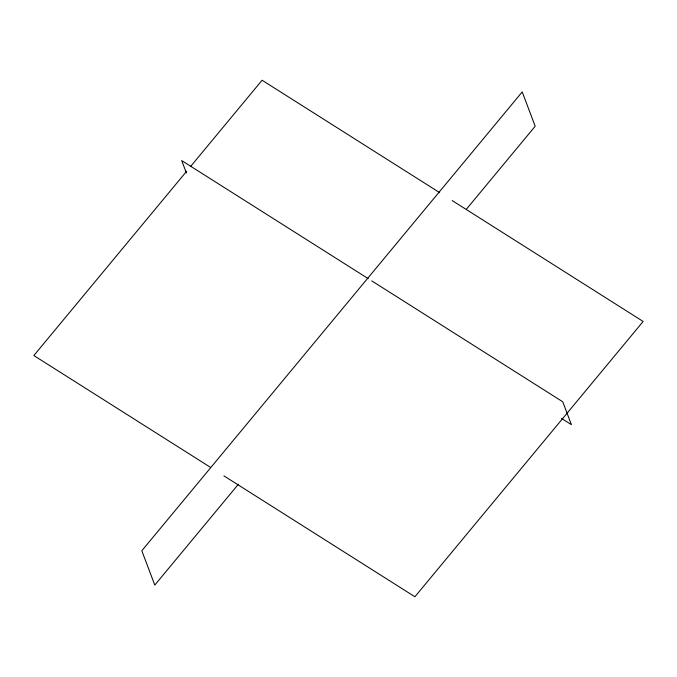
<?xml version="1.0" encoding="UTF-8"?>
<svg xmlns="http://www.w3.org/2000/svg" width="677" height="677" viewBox="0 0 677 677"><rect width="100%" height="100%" fill="white"/><g stroke="black" fill="none" stroke-linecap="round" stroke-linejoin="round"><path stroke-width="1.02" d="M186.683 171.196L33.85 355.543L210.547 467.392M190.728 166.322L262.092 80.241L439.678 192.657M238.422 484.199L154.788 585.08L141.815 550.756L522.212 91.92L535.185 126.244L466.394 209.227M452.177 200.57L643.15 321.457L414.908 596.759L223.935 475.872M368.203 278.636L181.69 160.567L186.37 172.957M371.775 280.896L562.748 401.783L571.396 424.665L561.58 418.454"/></g></svg>
